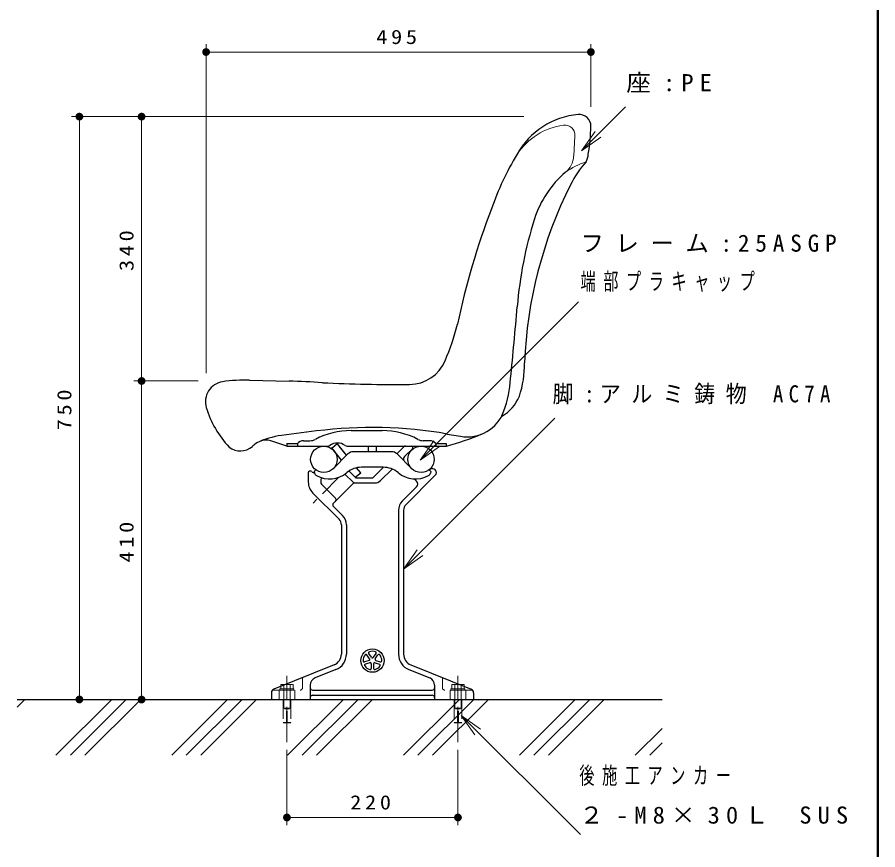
# Model space of a CAD drawing. Units: millimetres on the paper, scale 1:10. Extents: x -365 to 12, y -38 to 257.
# Drawn here: x -110.7 to 0, y 49.8 to 156.9 of the extents above; entities that cross this region are included whole.
import ezdxf

# ---------------------------------------------------------------- set-up
doc = ezdxf.new("R2010")
doc.units = ezdxf.units.MM
for name, pattern in [('USER1', [4.5, 2.5, -2]), ('USER2', [6, 3, -1, 1, -1]), ('USER3', [8, 3, -1, 1, -1, 1, -1])]:
    doc.linetypes.add(name, pattern=pattern)
doc.layers.add('LY_1', color=7, linetype='Continuous', lineweight=25)
doc.layers.add('LY_2', color=7, linetype='Continuous', lineweight=13)
doc.styles.add('ＭＳ ゴシック', font='')
doc.styles.get('ＭＳ ゴシック').set_extended_font_data('MS Gothic')

# ---------------------------------------------------------------- blocks, each defined once
blk = doc.blocks.new('open_arrow')
at = {"color": 0, "linetype": 'Continuous', "lineweight": -2}
blk.add_lwpolyline([(7.5, 1.25), (0, 0), (7.5, -1.25)], dxfattribs=at)
blk = doc.blocks.new('filled_dot')
at = {"color": 0, "linetype": 'Continuous', "lineweight": -2, "const_width": 1.25}
blk.add_lwpolyline([(-0.625, 0, 1), (0.625, 0, 1)], format="xyb", close=True, dxfattribs=at)

msp = doc.modelspace()

# ---------------------------------------------------------------- linework, layer by layer
at = {"layer": 'LY_1', "lineweight": 13}
for p, q in [((-86.406, 111.135), (-86.406, 153.468)), ((-36.906, 145.435), (-36.906, 153.468)), ((-86.406, 152.468), (-36.906, 152.468)), ((-38.11, 139.756), (-32.454, 145.413)), ((-45.515, 144.152), (-103.706, 144.152)), ((-102.706, 69.152), (-102.706, 144.152)), ((-45.515, 144.152), (-95.706, 144.152)), ((-94.706, 110.135), (-94.706, 144.152)), ((-58.871, 99.937), (-38.488, 120.32)), ((-87.406, 110.135), (-95.706, 110.135)), ((-94.706, 69.135), (-94.706, 110.135)), ((-61.006, 85.916), (-41.56, 105.362)), ((-110.704, 68.166), (-109.718, 69.152)), ((-105.728, 61.962), (-98.538, 69.152)), ((-103.865, 61.962), (-96.675, 69.152)), ((-102.002, 61.962), (-94.812, 69.152)), ((-90.822, 61.962), (-83.633, 69.152)), ((-88.959, 61.962), (-81.769, 69.152)), ((-87.096, 61.962), (-79.906, 69.152)), ((-75.916, 61.962), (-68.727, 69.152)), ((-74.053, 61.962), (-66.863, 69.152)), ((-72.19, 61.962), (-65, 69.152)), ((-61.011, 61.962), (-53.821, 69.152)), ((-59.147, 61.962), (-51.958, 69.152)), ((-57.284, 61.962), (-50.094, 69.152)), ((-46.105, 61.962), (-38.915, 69.152)), ((-44.242, 61.962), (-37.052, 69.152)), ((-42.378, 61.962), (-35.189, 69.152)), ((-53.584, 67.076), (-38.264, 51.756)), ((-31.199, 61.962), (-27.727, 65.434)), ((-29.336, 61.962), (-27.727, 63.571)), ((-76.006, 62.652), (-76.006, 52.962)), ((-54.006, 62.652), (-54.006, 52.962)), ((-54.006, 53.962), (-76.006, 53.962))]:
    msp.add_line(p, q, dxfattribs=at)
at = {"layer": 'LY_1', "color": 21, "lineweight": 13}
msp.add_line((-39.122, 139.056), (-38.959, 141.698), dxfattribs=at)
at = {"layer": 'LY_1', "color": 21}
for p, q in [((-80.831, 110.246), (-75.728, 110.121)), ((-72.2, 103.701), (-76.721, 103.119)), ((-55.382, 103.311), (-53.701, 103.015)), ((-76.006, 101.752), (-78.084, 102.42))]:
    msp.add_line(p, q, dxfattribs=at)
at = {"layer": 'LY_1'}
for p, q in [((-67.735, 103.752), (-63.776, 103.752)), ((-76.006, 102.072), (-74.666, 102.072)), ((-76.006, 102.072), (-76.006, 101.752)), ((-74.666, 102.072), (-74.666, 101.752)), ((-73.881, 102.452), (-73.047, 102.452)), ((-70.245, 101.507), (-69.544, 102.071)), ((-68.335, 100.569), (-69.544, 102.071)), ((-57.631, 102.452), (-58.465, 102.452)), ((-56.846, 102.072), (-55.506, 102.072)), ((-56.846, 102.072), (-56.846, 101.752)), ((-55.506, 102.072), (-55.506, 101.752)), ((-76.006, 101.752), (-70.771, 101.752)), ((-68.975, 99.929), (-70.294, 101.568)), ((-68.975, 99.929), (-70.245, 101.507)), ((-68.335, 100.569), (-69.287, 101.752)), ((-68.241, 101.752), (-55.506, 101.752)), ((-62.554, 101.032), (-67.458, 101.032)), ((-62.554, 101.032), (-67.458, 101.032)), ((-65.506, 101.032), (-65.506, 101.752)), ((-65.506, 101.032), (-65.506, 101.752)), ((-64.506, 101.032), (-64.506, 101.752)), ((-64.506, 101.032), (-64.506, 101.752)), ((-61.867, 100.759), (-60.962, 101.664)), ((-60.877, 100.406), (-59.872, 101.411)), ((-60.75, 101.752), (-60.014, 101.752)), ((-70.054, 98.85), (-68.165, 100.739)), ((-70.054, 98.85), (-68.165, 100.739)), ((-59.958, 98.85), (-61.847, 100.739)), ((-59.958, 98.85), (-61.847, 100.739)), ((-72.506, 98.465), (-72.308, 98.717)), ((-72.506, 98.465), (-72.308, 98.717)), ((-68.024, 98.552), (-67.166, 97.695)), ((-68.024, 98.552), (-67.166, 97.695)), ((-66.516, 98.31), (-67.041, 98.962)), ((-63.616, 99.032), (-66.396, 99.032)), ((-63.616, 99.032), (-66.396, 99.032)), ((-64.873, 97.754), (-63.595, 99.032)), ((-63.975, 97.309), (-62.476, 98.807)), ((-57.506, 98.465), (-57.704, 98.717)), ((-57.506, 98.465), (-57.704, 98.717)), ((-73.256, 98.302), (-73.256, 97.13)), ((-72.506, 98.465), (-72.457, 98.27)), ((-72.506, 98.465), (-72.457, 98.27)), ((-68.55, 98.159), (-67.494, 97.103)), ((-67.217, 97.745), (-66.516, 98.31)), ((-67.096, 97.666), (-65.085, 97.666)), ((-60.713, 94.214), (-56.933, 97.995)), ((-59.634, 97.536), (-59.326, 97.228)), ((-57.506, 98.465), (-57.555, 98.27)), ((-57.506, 98.465), (-57.555, 98.27)), ((-71.666, 97.376), (-71.666, 97.086)), ((-71.578, 96.874), (-69.775, 95.071)), ((-67.494, 96.928), (-70.016, 94.406)), ((-67.282, 97.016), (-64.682, 97.016)), ((-61.173, 94.674), (-59.326, 96.521)), ((-72.67, 95.716), (-69.299, 92.345)), ((-70.016, 93.981), (-68.839, 92.805)), ((-61.656, 93.507), (-61.656, 74.991)), ((-61.006, 93.507), (-61.006, 74.991)), ((-69.006, 91.638), (-69.006, 74.991)), ((-68.356, 91.638), (-68.356, 74.991)), ((-65.37, 74.398), (-65.719, 74.878)), ((-65.127, 74.574), (-65.476, 75.054)), ((-64.885, 74.574), (-64.536, 75.054)), ((-64.642, 74.398), (-64.293, 74.878)), ((-69.945, 73.599), (-77.693, 70.478)), ((-65.445, 74.167), (-66.009, 73.984)), ((-65.352, 73.882), (-65.917, 73.699)), ((-65.156, 73.739), (-65.156, 73.146)), ((-64.856, 73.739), (-64.856, 73.146)), ((-64.66, 73.882), (-64.095, 73.698)), ((-64.567, 74.167), (-64.003, 73.984)), ((-60.067, 73.599), (-52.319, 70.478)), ((-69.703, 72.997), (-72.38, 71.918)), ((-60.309, 72.997), (-57.632, 71.918)), ((-73.006, 70.99), (-73.006, 69.152)), ((-57.006, 70.99), (-57.006, 69.152)), ((-78.006, 70.014), (-78.006, 69.152)), ((-72.706, 70.352), (-57.306, 70.352)), ((-52.006, 70.014), (-52.006, 69.152)), ((-110.704, 69.152), (-27.727, 69.152)), ((-78.006, 69.152), (-73.006, 69.152)), ((-72.706, 69.702), (-57.306, 69.702)), ((-57.006, 69.152), (-52.006, 69.152))]:
    msp.add_line(p, q, dxfattribs=at)
at = {"layer": 'LY_1', "linetype": 'USER2', "lineweight": 13}
for p, q in [((-69.32, 97.755), (-72.653, 94.422)), ((-76.006, 72.195), (-76.006, 63.652)), ((-54.006, 72.195), (-54.006, 63.652))]:
    msp.add_line(p, q, dxfattribs=at)
at = {"layer": 'LY_1', "linetype": 'USER1', "lineweight": 13}
for p, q in [((-74.006, 71.964), (-74.006, 70.652)), ((-56.006, 71.964), (-56.006, 70.652)), ((-77.706, 70.352), (-74.156, 70.352)), ((-77.006, 70.352), (-77.006, 69.152)), ((-75.006, 70.352), (-75.006, 69.152)), ((-52.306, 70.352), (-55.706, 70.352)), ((-55.006, 70.352), (-55.006, 69.152)), ((-53.006, 70.352), (-53.006, 69.152))]:
    msp.add_line(p, q, dxfattribs=at)
at = {"layer": 'LY_1', "color": 2, "linetype": 'USER1', "lineweight": 13}
for p, q in [((-76.796, 71.062), (-76.796, 70.512)), ((-76.796, 71.062), (-75.216, 71.062)), ((-76.401, 71.062), (-76.401, 70.512)), ((-75.611, 71.062), (-75.611, 70.512)), ((-75.216, 71.062), (-75.216, 70.512)), ((-54.796, 71.062), (-54.796, 70.512)), ((-54.796, 71.062), (-53.216, 71.062)), ((-54.401, 71.062), (-54.401, 70.512)), ((-53.611, 71.062), (-53.611, 70.512)), ((-53.216, 71.062), (-53.216, 70.512)), ((-76.906, 70.512), (-75.106, 70.512)), ((-76.906, 70.512), (-76.906, 70.352)), ((-76.906, 70.352), (-75.106, 70.352)), ((-76.406, 70.512), (-76.406, 68.012)), ((-76.406, 70.512), (-76.406, 68.512)), ((-75.606, 70.512), (-75.606, 68.012)), ((-75.606, 70.512), (-75.606, 68.512)), ((-75.106, 70.512), (-75.106, 70.352)), ((-54.906, 70.512), (-53.106, 70.512)), ((-54.906, 70.512), (-54.906, 70.352)), ((-54.906, 70.352), (-53.106, 70.352)), ((-54.406, 70.512), (-54.406, 68.012)), ((-54.406, 70.512), (-54.406, 68.512)), ((-53.606, 70.512), (-53.606, 68.012)), ((-53.606, 70.512), (-53.606, 68.512)), ((-53.106, 70.512), (-53.106, 70.352)), ((-76.506, 69.152), (-76.506, 66.202)), ((-76.506, 69.152), (-75.506, 69.152)), ((-75.506, 69.152), (-75.506, 66.202)), ((-54.506, 69.152), (-54.506, 66.202)), ((-54.506, 69.152), (-53.506, 69.152)), ((-53.506, 69.152), (-53.506, 66.202)), ((-76.406, 68.012), (-75.606, 68.012)), ((-76.056, 67.652), (-75.956, 67.652)), ((-76.056, 67.652), (-76.056, 66.152)), ((-75.956, 67.652), (-75.956, 66.152)), ((-54.406, 68.012), (-53.606, 68.012)), ((-54.056, 67.652), (-53.956, 67.652)), ((-54.056, 67.652), (-54.056, 66.152)), ((-53.956, 67.652), (-53.956, 66.152)), ((-76.506, 66.202), (-76.056, 66.202)), ((-76.456, 66.152), (-76.506, 66.202)), ((-76.456, 66.152), (-76.056, 66.152)), ((-75.506, 66.202), (-75.956, 66.202)), ((-75.556, 66.152), (-75.956, 66.152)), ((-75.556, 66.152), (-75.506, 66.202)), ((-54.506, 66.202), (-54.056, 66.202)), ((-54.456, 66.152), (-54.506, 66.202)), ((-54.456, 66.152), (-54.056, 66.152)), ((-53.506, 66.202), (-53.956, 66.202)), ((-53.556, 66.152), (-53.956, 66.152)), ((-53.556, 66.152), (-53.506, 66.202))]:
    msp.add_line(p, q, dxfattribs=at)
at = {"layer": 'LY_1', "linetype": 'USER3', "lineweight": 13}
for p, q in [((-76.339, 67.952), (-75.674, 67.952)), ((-54.339, 67.952), (-53.674, 67.952))]:
    msp.add_line(p, q, dxfattribs=at)
at = {"layer": 'LY_1'}
for centre, radius in [((-71.256, 100.052), 1.7), ((-71.256, 100.052), 1.7), ((-58.756, 100.052), 1.7), ((-58.756, 100.052), 1.7), ((-65.006, 74.152), 1.5)]:
    msp.add_circle(centre, radius, dxfattribs=at)
at = {"layer": 'LY_1', "color": 21}
for centre, radius, start, end in [((-37.654, 134.468), 10, 95.07941, 151.00369), ((-38.406, 142.935), 1.5, 358.99399, 95.46743), ((-61.409, 143.338), 24.506, 350.55205, 358.99403), ((-15.915, 120.785), 35.675, 148.70646, 161.17831), ((-40.086, 139.603), 2.865, 333.29707, 354.24302), ((-28.88, 130.235), 11.835, 136.93662, 154.19776), ((-31.599, 126.979), 13.188, 130.57289, 162.31924), ((10.515, 110.265), 56, 153.3465, 177.75664), ((40.549, 97.522), 96.7, 158.92472, 168.1019), ((3.473, 115.799), 50, 162.31924, 175.5273), ((-900.21, 194.529), 857.108, 354.37099, 354.9913), ((-85.266, 125.283), 32.159, 337.04185, 345.91957), ((-60.258, 114.689), 5, 270.42167, 337.04185), ((-58.124, 112.243), 12.684, 341.29588, 0.96727), ((-83.892, 107.461), 2.6, 98.50076, 196.71888), ((-81.322, 90.266), 19.986, 88.59188, 98.50076), ((-77.91, 21.35), 88.797, 85.82404, 88.59236), ((-61.74, 316.029), 206.346, 267.30469, 270.42167), ((-62.209, 111.336), 15, 340.27792, 356.64653), ((-50.684, 109.937), 4.901, 298.01209, 338.93838), ((-74.162, 110.384), 12.76, 196.71888, 223.30807), ((-52.827, 107.973), 5.034, 260.01209, 340.27792), ((-65.07, 48.3), 55.857, 80.01208, 97.3334), ((-75.437, 93.141), 10.06, 97.33342, 116.28091), ((-66.096, 140.323), 40, 285.36005, 292.30093), ((-76.56, 97.377), 5.83, 124.85276, 131.76776), ((-78.69, 100.515), 2, 72.189, 113.80615), ((-82.001, 103.47), 2.339, 231.81897, 311.66703)]:
    msp.add_arc(centre, radius, start, end, dxfattribs=at)
at = {"layer": 'LY_1', "color": 21, "lineweight": 13}
for centre, radius, start, end in [((-39.217, 134.51), 8.642, 98.13519, 146.21583), ((-40.256, 141.778), 1.3, 356.45287, 98.13519), ((-42.008, 139.234), 2.891, 309.28403, 356.45601), ((-34.861, 129.629), 9.086, 107.05522, 125.72087)]:
    msp.add_arc(centre, radius, start, end, dxfattribs=at)
at = {"layer": 'LY_1'}
for centre, radius, start, end in [((-67.735, 93.752), 10, 90.00002, 117.50674), ((-63.776, 93.752), 10, 62.493, 90.00002), ((-73.881, 101.452), 1, 90.00002, 141.68409), ((-73.047, 103.952), 1.5, 269.99998, 297.50704), ((-69.506, 100.452), 1.7, 54.90283, 125.09888), ((-58.465, 103.952), 1.5, 242.493, 269.99998), ((-57.631, 101.452), 1, 38.31588, 90.00002), ((-70.771, 102.252), 0.5, 270.00002, 305.09644), ((-68.241, 102.252), 0.5, 234.90356, 269.99998), ((-67.458, 100.032), 1, 90.00002, 135.00003), ((-67.458, 100.032), 1, 90.00002, 135.00003), ((-62.554, 100.032), 1, 44.99995, 90.00002), ((-62.554, 100.032), 1, 44.99995, 90.00002), ((-60.75, 101.452), 0.3, 89.99998, 135.00044), ((-60.014, 101.552), 0.2, 315.00062, 89.99998), ((-60.524, 100.052), 0.5, 135.00001, 199.15871), ((-73.006, 98.302), 0.25, 41.81032, 180), ((-66.396, 96.032), 3, 90.00002, 129.71514), ((-66.396, 96.032), 3, 90.00002, 129.71514), ((-63.616, 96.032), 3, 50.28485, 90.00002), ((-63.616, 96.032), 3, 50.28485, 90.00002), ((-57.287, 98.348), 0.5, 315.00001, 130.77489), ((-72.447, 98.802), 0.5, 221.81032, 270), ((-71.972, 98.391), 0.5, 194.03618, 241.68465), ((-71.972, 98.391), 0.5, 194.03618, 241.68465), ((-70.549, 101.032), 3.5, 241.68463, 309.71514), ((-70.549, 101.032), 3.5, 241.68463, 309.71514), ((-71.366, 97.354), 0.3, 103.38609, 179.99996), ((-67.096, 97.766), 0.1, 225.00122, 270.00002), ((-67.096, 97.766), 0.1, 224.99999, 270.00002), ((-67.096, 97.766), 0.1, 225.00122, 270.00002), ((-67.096, 97.766), 0.1, 224.99999, 270.00002), ((-67.096, 97.766), 0.1, 224.99999, 270.00002), ((-67.096, 97.766), 0.1, 225.00122, 270.00002), ((-67.096, 97.766), 0.1, 224.99999, 270.00002), ((-65.085, 97.966), 0.3, 270.00002, 315.00041), ((-59.463, 101.032), 3.5, 230.28487, 298.31532), ((-59.463, 101.032), 3.5, 230.28487, 298.31532), ((-58.04, 98.391), 0.5, 298.31531, 345.96377), ((-58.04, 98.391), 0.5, 298.31531, 345.96377), ((-71.256, 97.13), 2, 179.99998, 224.99991), ((-71.366, 97.086), 0.3, 179.99998, 224.99998), ((-67.282, 97.316), 0.3, 224.99956, 270.00002), ((-67.282, 96.716), 0.3, 89.99998, 134.99999), ((-64.682, 98.016), 1, 270.00002, 314.99988), ((-59.68, 96.874), 0.5, 315.00025, 45.00025), ((-69.804, 94.194), 0.3, 135.00001, 225), ((-69.987, 94.859), 0.3, 315.00001, 45.00001), ((-60.006, 93.507), 1.65, 134.99995, 179.99996), ((-60.006, 93.507), 1, 134.99989, 179.99996), ((-70.006, 91.638), 1, 0, 45.00012), ((-70.006, 91.638), 1.65, 0, 45.00008), ((-65.355, 75.142), 0.15, 109.39839, 215.99994), ((-65.006, 74.152), 1.2, 70.60154, 109.39844), ((-64.657, 75.142), 0.15, 324.00011, 70.60162), ((-70.506, 74.991), 1.5, 291.94306, 0), ((-70.506, 74.991), 2.15, 291.94306, 0), ((-65.006, 74.152), 1.2, 142.60154, 181.39843), ((-65.84, 74.79), 0.15, 36.00011, 142.60162), ((-65.491, 74.31), 0.15, 287.99991, 35.99998), ((-65.006, 74.662), 0.15, 215.99991, 323.99998), ((-64.521, 74.31), 0.15, 143.9999, 251.99997), ((-64.172, 74.79), 0.15, 37.39839, 143.99992), ((-65.006, 74.152), 1.2, 358.60155, 37.39844), ((-59.506, 74.991), 2.15, 179.99999, 248.05695), ((-59.506, 74.991), 1.5, 179.99999, 248.05695), ((-66.056, 74.126), 0.15, 181.39841, 287.99994), ((-65.87, 73.556), 0.15, 108.0001, 214.60162), ((-65.006, 74.152), 1.2, 214.60156, 253.39845), ((-65.306, 73.739), 0.15, 359.9999, 107.99998), ((-65.306, 73.146), 0.15, 253.3984, 359.99994), ((-64.706, 73.739), 0.15, 71.9999, 179.99996), ((-64.706, 73.146), 0.15, 180.00012, 286.60164), ((-65.006, 74.152), 1.2, 286.60155, 325.39845), ((-64.142, 73.556), 0.15, 325.3984, 71.99993), ((-63.956, 74.126), 0.15, 252.00011, 358.60163), ((-72.006, 70.99), 1, 111.94306, 180), ((-58.006, 70.99), 1, 0, 68.05694), ((-77.506, 70.014), 0.5, 111.94306, 180), ((-72.706, 70.652), 0.3, 179.99998, 270.00003), ((-57.306, 70.652), 0.3, 270.00002, 0), ((-52.506, 70.014), 0.5, 0, 68.05694), ((-72.706, 69.402), 0.3, 89.99998, 179.99996), ((-57.306, 69.402), 0.3, 0, 89.99998)]:
    msp.add_arc(centre, radius, start, end, dxfattribs=at)
at = {"layer": 'LY_1', "linetype": 'USER1', "lineweight": 13}
for centre, start, end in [((-77.706, 70.052), 90, 180), ((-74.306, 70.652), 270, 0), ((-55.706, 70.652), 179.99999, 270), ((-52.306, 70.052), 0, 90)]:
    msp.add_arc(centre, 0.3, start, end, dxfattribs=at)
at = {"layer": 'LY_2', "lineweight": 50}
msp.add_line((0, 0), (0, 257), dxfattribs=at)

# ---------------------------------------------------------------- block references
at = {"layer": 'LY_1', "lineweight": 13, "xscale": 0.4, "yscale": 0.4}
for p in [(-86.406, 152.468), (-76.006, 53.962)]:
    msp.add_blockref('filled_dot', p, dxfattribs=at)
for name, p, rotation in [('filled_dot', (-36.906, 152.468), 180), ('filled_dot', (-102.706, 144.152), 270), ('filled_dot', (-94.706, 144.152), 270), ('open_arrow', (-38.11, 139.756), 45), ('filled_dot', (-94.706, 110.135), 90), ('filled_dot', (-94.706, 110.135), 270), ('open_arrow', (-58.871, 99.937), 45), ('open_arrow', (-61.006, 85.916), 45), ('filled_dot', (-102.706, 69.152), 90), ('filled_dot', (-94.706, 69.135), 90), ('open_arrow', (-53.584, 67.076), 315), ('filled_dot', (-54.006, 53.962), 180)]:
    msp.add_blockref(name, p, dxfattribs=dict(at, rotation=rotation))

# ---------------------------------------------------------------- texts
at = {"layer": 'LY_1', "style": 'ＭＳ ゴシック'}
for s, insert, char_height, attachment_point in [('\\T1.33;\\W1.15;495', (-61.656, 153.468), 1.833, 8), ('\\T1.5;\\W1.05;座:PE', (-32.346, 148.413), 2.199, 4), ('\\T1.5;フレーム:25ASGP', (-38.241, 127.82), 2.199, 4), ('\\T1.5;\\W0.65;端部プラキャップ', (-38.241, 122.82), 2.199, 4), ('\\T1.5;\\W0.9;脚:アルミ鋳物\\~AC7A', (-41.828, 108.362), 2.199, 4), ('\\T1.5;\\W0.65;後施工アンカー', (-38.394, 59.256), 2.199, 4), ('\\T1.33;\\W1.15;220', (-65.006, 54.962), 1.833, 8), ('\\T1.5;\\W1.05;２-M8×30Ｌ\\~SUS', (-38.394, 54.256), 2.199, 4)]:
    msp.add_mtext(s, dxfattribs=dict(at, insert=insert, char_height=char_height, attachment_point=attachment_point))
at = {"layer": 'LY_1', "char_height": 1.833, "attachment_point": 8, "rotation": 90, "style": 'ＭＳ ゴシック'}
for s, insert in [('\\T1.33;\\W1.15;340', (-95.706, 127.143)), ('\\T1.33;\\W1.15;750', (-103.706, 106.652)), ('\\T1.33;\\W1.15;410', (-95.706, 89.635))]:
    msp.add_mtext(s, dxfattribs=dict(at, insert=insert))

doc.saveas('drawing.dxf')
